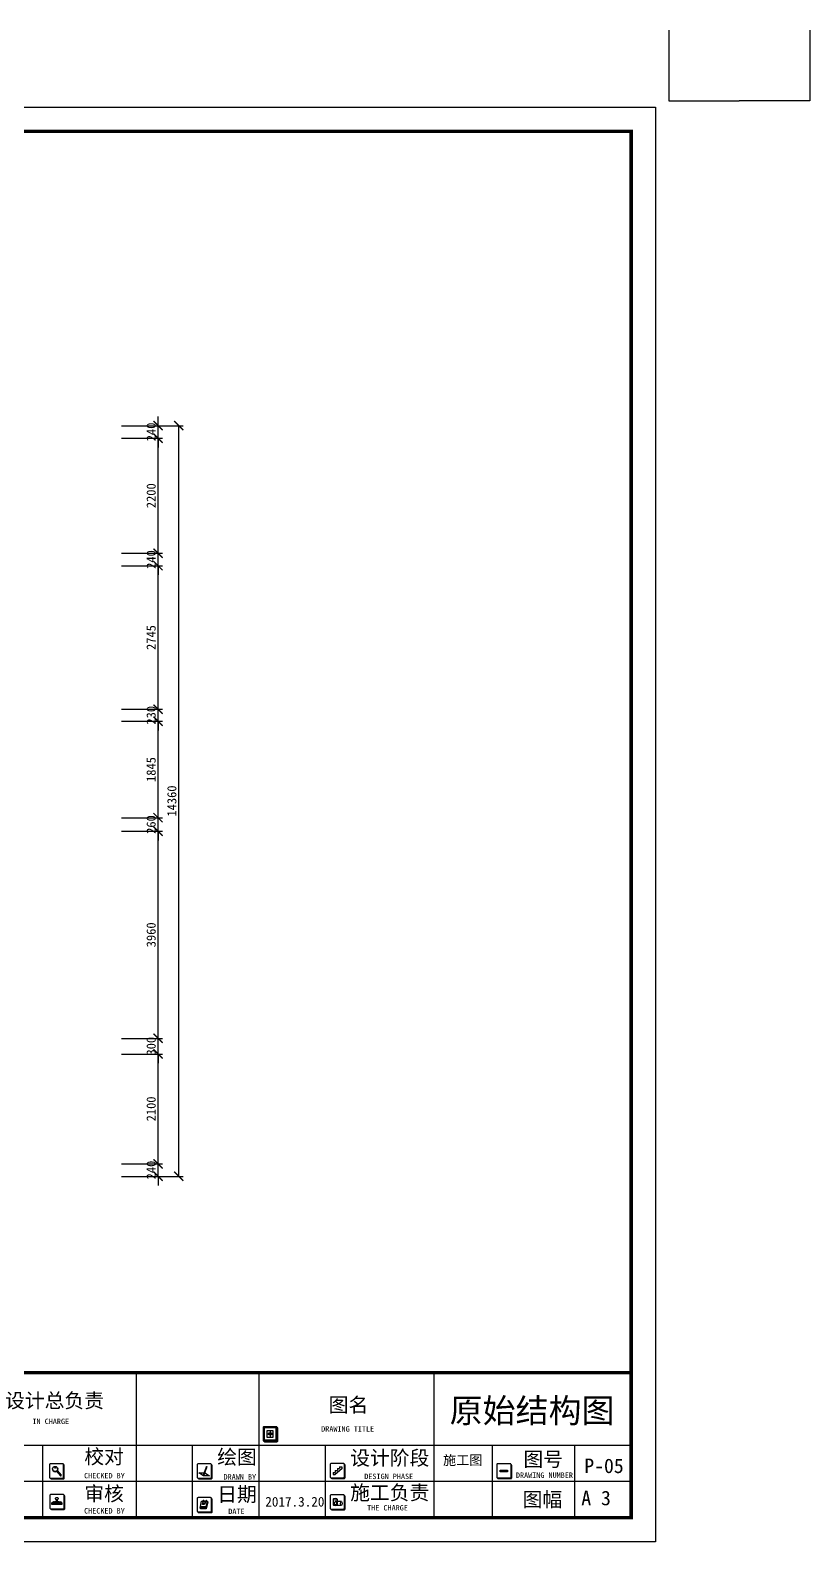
# Model space of a CAD drawing. Header units: millimetres. Extents: x -1705246 to 222838, y -3231245 to 126310.
# Drawn here: x -123906 to -108995, y -10042 to 18873 of the extents above; entities that cross this region are included whole.
import ezdxf

# ---------------------------------------------------------------- set-up
doc = ezdxf.new("R2010")
doc.units = ezdxf.units.MM
doc.header["$PDMODE"] = 35
for name, color, linetype in [('0-01图框模板说明', 2, 'Continuous'), ('0-02图框细线', 136, 'Continuous'), ('0-03图名、索引', 6, 'Continuous')]:
    doc.layers.add(name, color=color, linetype=linetype)
doc.layers.add('Z not print', color=8, linetype='Continuous', plot=False)
doc.styles.get("Standard").update_dxf_attribs({"font": ''})
doc.styles.get('Standard').set_extended_font_data('SimSun')
doc.dimstyles.new('ISO-25', dxfattribs={"dimscale": 70, "dimtxt": 2.5, "dimasz": 2.5, "dimexe": 1.25, "dimexo": 0.625, "dimtad": 1, "dimdec": 0, "dimtxsty": 'Standard', "dimblk": 'ARCHTICK', "dimcen": 2.5, "dimclrd": 251, "dimclre": 251, "dimclrt": 3, "dimadec": 0, "dimazin": 0, "dimtfac": 1, "dimtdec": 0, "dimtix": 1, "dimtmove": 2, "dimatfit": 3, "dimfxl": 1, "dimarcsym": 0})

# ---------------------------------------------------------------- blocks, each defined once
blk = doc.blocks.new('_ArchTick')
at = {"color": 0, "linetype": 'ByBlock', "const_width": 0.15}
blk.add_lwpolyline([(-0.5, -0.5), (0.5, 0.5)], dxfattribs=at)
blk = doc.blocks.new('*D107')
at = {"color": 251, "lineweight": -2}
for p, q in [((-122161, -2812), (-121374, -2812)), ((-121461, -2812), (-121461, -2637)), ((-121461, -3052), (-121461, -2812)), ((-122161, -3052), (-121374, -3052)), ((-121461, -3052), (-121461, -3227))]:
    blk.add_line(p, q, dxfattribs=at)
at = {"layer": 'Defpoints', "color": 0}
for p in [(-122204, -2812), (-121461, -2812), (-122204, -3052)]:
    blk.add_point(p, dxfattribs=at)
at = {"color": 251, "lineweight": -2, "xscale": 175, "yscale": 175, "zscale": 175}
for p, rotation in [((-121461, -2812), 270), ((-121461, -3052), 90)]:
    blk.add_blockref('_ArchTick', p, dxfattribs=dict(at, rotation=rotation))
at = {"color": 3, "insert": (-121593, -2932), "char_height": 175, "attachment_point": 5, "rotation": 90}
blk.add_mtext('240', dxfattribs=at)
blk = doc.blocks.new('*D108')
at = {"color": 251, "lineweight": -2}
for p, q in [((-122161, -712), (-121374, -712)), ((-121461, -2812), (-121461, -712)), ((-122161, -2812), (-121374, -2812))]:
    blk.add_line(p, q, dxfattribs=at)
at = {"layer": 'Defpoints', "color": 0}
for p in [(-122204, -712), (-121461, -712), (-122204, -2812)]:
    blk.add_point(p, dxfattribs=at)
at = {"color": 251, "lineweight": -2, "xscale": 175, "yscale": 175, "zscale": 175}
for p, rotation in [((-121461, -712), 90), ((-121461, -2812), 270)]:
    blk.add_blockref('_ArchTick', p, dxfattribs=dict(at, rotation=rotation))
at = {"color": 3, "insert": (-121593, -1762), "char_height": 175, "attachment_point": 5, "rotation": 90}
blk.add_mtext('2100', dxfattribs=at)
blk = doc.blocks.new('*D109')
at = {"color": 251, "lineweight": -2}
for p, q in [((-121461, -412), (-121461, -237)), ((-122161, -412), (-121374, -412)), ((-121461, -712), (-121461, -412)), ((-122161, -712), (-121374, -712)), ((-121461, -712), (-121461, -887))]:
    blk.add_line(p, q, dxfattribs=at)
at = {"layer": 'Defpoints', "color": 0}
for p in [(-122204, -412), (-121461, -412), (-122204, -712)]:
    blk.add_point(p, dxfattribs=at)
at = {"color": 251, "lineweight": -2, "xscale": 175, "yscale": 175, "zscale": 175}
for p, rotation in [((-121461, -412), 270), ((-121461, -712), 90)]:
    blk.add_blockref('_ArchTick', p, dxfattribs=dict(at, rotation=rotation))
at = {"color": 3, "insert": (-121593, -562), "char_height": 175, "attachment_point": 5, "rotation": 90}
blk.add_mtext('300', dxfattribs=at)
blk = doc.blocks.new('*D110')
at = {"color": 251, "lineweight": -2}
for p, q in [((-122161, 3548), (-121374, 3548)), ((-121461, -412), (-121461, 3548)), ((-122161, -412), (-121374, -412))]:
    blk.add_line(p, q, dxfattribs=at)
at = {"layer": 'Defpoints', "color": 0}
for p in [(-122204, 3548), (-121461, 3548), (-122204, -412)]:
    blk.add_point(p, dxfattribs=at)
at = {"color": 251, "lineweight": -2, "xscale": 175, "yscale": 175, "zscale": 175}
for p, rotation in [((-121461, 3548), 90), ((-121461, -412), 270)]:
    blk.add_blockref('_ArchTick', p, dxfattribs=dict(at, rotation=rotation))
at = {"color": 3, "insert": (-121593, 1568), "char_height": 175, "attachment_point": 5, "rotation": 90}
blk.add_mtext('3960', dxfattribs=at)
blk = doc.blocks.new('*D111')
at = {"color": 251, "lineweight": -2}
for p, q in [((-122161, 3808), (-121374, 3808)), ((-121461, 3808), (-121461, 3983)), ((-121461, 3548), (-121461, 3808)), ((-122161, 3548), (-121374, 3548)), ((-121461, 3548), (-121461, 3373))]:
    blk.add_line(p, q, dxfattribs=at)
at = {"layer": 'Defpoints', "color": 0}
for p in [(-122204, 3808), (-121461, 3808), (-122204, 3548)]:
    blk.add_point(p, dxfattribs=at)
at = {"color": 251, "lineweight": -2, "xscale": 175, "yscale": 175, "zscale": 175}
for p, rotation in [((-121461, 3808), 270), ((-121461, 3548), 90)]:
    blk.add_blockref('_ArchTick', p, dxfattribs=dict(at, rotation=rotation))
at = {"color": 3, "insert": (-121593, 3678), "char_height": 175, "attachment_point": 5, "rotation": 90}
blk.add_mtext('260', dxfattribs=at)
blk = doc.blocks.new('*D112')
at = {"color": 251, "lineweight": -2}
for p, q in [((-122161, 5653), (-121374, 5653)), ((-121461, 3808), (-121461, 5653)), ((-122161, 3808), (-121374, 3808))]:
    blk.add_line(p, q, dxfattribs=at)
at = {"layer": 'Defpoints', "color": 0}
for p in [(-122204, 5653), (-121461, 5653), (-122204, 3808)]:
    blk.add_point(p, dxfattribs=at)
at = {"color": 251, "lineweight": -2, "xscale": 175, "yscale": 175, "zscale": 175}
for p, rotation in [((-121461, 5653), 90), ((-121461, 3808), 270)]:
    blk.add_blockref('_ArchTick', p, dxfattribs=dict(at, rotation=rotation))
at = {"color": 3, "insert": (-121593, 4730), "char_height": 175, "attachment_point": 5, "rotation": 90}
blk.add_mtext('1845', dxfattribs=at)
blk = doc.blocks.new('*D113')
at = {"color": 251, "lineweight": -2}
for p, q in [((-122161, 5883), (-121374, 5883)), ((-121461, 5883), (-121461, 6058)), ((-121461, 5653), (-121461, 5883)), ((-122161, 5653), (-121374, 5653)), ((-121461, 5653), (-121461, 5478))]:
    blk.add_line(p, q, dxfattribs=at)
at = {"layer": 'Defpoints', "color": 0}
for p in [(-122204, 5883), (-121461, 5883), (-122204, 5653)]:
    blk.add_point(p, dxfattribs=at)
at = {"color": 251, "lineweight": -2, "xscale": 175, "yscale": 175, "zscale": 175}
for p, rotation in [((-121461, 5883), 270), ((-121461, 5653), 90)]:
    blk.add_blockref('_ArchTick', p, dxfattribs=dict(at, rotation=rotation))
at = {"color": 3, "insert": (-121593, 5768), "char_height": 175, "attachment_point": 5, "rotation": 90}
blk.add_mtext('230', dxfattribs=at)
blk = doc.blocks.new('*D114')
at = {"color": 251, "lineweight": -2}
for p, q in [((-122161, 8628), (-121374, 8628)), ((-121461, 5883), (-121461, 8628)), ((-122161, 5883), (-121374, 5883))]:
    blk.add_line(p, q, dxfattribs=at)
at = {"layer": 'Defpoints', "color": 0}
for p in [(-122204, 8628), (-121461, 8628), (-122204, 5883)]:
    blk.add_point(p, dxfattribs=at)
at = {"color": 251, "lineweight": -2, "xscale": 175, "yscale": 175, "zscale": 175}
for p, rotation in [((-121461, 8628), 90), ((-121461, 5883), 270)]:
    blk.add_blockref('_ArchTick', p, dxfattribs=dict(at, rotation=rotation))
at = {"color": 3, "insert": (-121593, 7255), "char_height": 175, "attachment_point": 5, "rotation": 90}
blk.add_mtext('2745', dxfattribs=at)
blk = doc.blocks.new('*D115')
at = {"color": 251, "lineweight": -2}
for p, q in [((-121461, 8868), (-121461, 9043)), ((-122161, 8868), (-121374, 8868)), ((-121461, 8628), (-121461, 8868)), ((-122161, 8628), (-121374, 8628)), ((-121461, 8628), (-121461, 8453))]:
    blk.add_line(p, q, dxfattribs=at)
at = {"layer": 'Defpoints', "color": 0}
for p in [(-122204, 8868), (-121461, 8868), (-122204, 8628)]:
    blk.add_point(p, dxfattribs=at)
at = {"color": 251, "lineweight": -2, "xscale": 175, "yscale": 175, "zscale": 175}
for p, rotation in [((-121461, 8868), 270), ((-121461, 8628), 90)]:
    blk.add_blockref('_ArchTick', p, dxfattribs=dict(at, rotation=rotation))
at = {"color": 3, "insert": (-121593, 8748), "char_height": 175, "attachment_point": 5, "rotation": 90}
blk.add_mtext('240', dxfattribs=at)
blk = doc.blocks.new('*D116')
at = {"color": 251, "lineweight": -2}
for p, q in [((-122161, 11068), (-121374, 11068)), ((-121461, 8868), (-121461, 11068)), ((-122161, 8868), (-121374, 8868))]:
    blk.add_line(p, q, dxfattribs=at)
at = {"layer": 'Defpoints', "color": 0}
for p in [(-122204, 11068), (-121461, 11068), (-122204, 8868)]:
    blk.add_point(p, dxfattribs=at)
at = {"color": 251, "lineweight": -2, "xscale": 175, "yscale": 175, "zscale": 175}
for p, rotation in [((-121461, 11068), 90), ((-121461, 8868), 270)]:
    blk.add_blockref('_ArchTick', p, dxfattribs=dict(at, rotation=rotation))
at = {"color": 3, "insert": (-121593, 9968), "char_height": 175, "attachment_point": 5, "rotation": 90}
blk.add_mtext('2200', dxfattribs=at)
blk = doc.blocks.new('*D117')
at = {"color": 251, "lineweight": -2}
for p, q in [((-122161, 11308), (-121374, 11308)), ((-121461, 11308), (-121461, 11483)), ((-121461, 11068), (-121461, 11308)), ((-122161, 11068), (-121374, 11068)), ((-121461, 11068), (-121461, 10893))]:
    blk.add_line(p, q, dxfattribs=at)
at = {"layer": 'Defpoints', "color": 0}
for p in [(-122204, 11308), (-121461, 11308), (-122204, 11068)]:
    blk.add_point(p, dxfattribs=at)
at = {"color": 251, "lineweight": -2, "xscale": 175, "yscale": 175, "zscale": 175}
for p, rotation in [((-121461, 11308), 270), ((-121461, 11068), 90)]:
    blk.add_blockref('_ArchTick', p, dxfattribs=dict(at, rotation=rotation))
at = {"color": 3, "insert": (-121593, 11188), "char_height": 175, "attachment_point": 5, "rotation": 90}
blk.add_mtext('240', dxfattribs=at)
blk = doc.blocks.new('*D324')
at = {"color": 251, "lineweight": -2}
for p, q in [((-121418, 11308), (-120978, 11308)), ((-121066, -3052), (-121066, 11308)), ((-121418, -3052), (-120978, -3052))]:
    blk.add_line(p, q, dxfattribs=at)
at = {"layer": 'Defpoints', "color": 0}
for p in [(-121461, 11308), (-121066, 11308), (-121461, -3052)]:
    blk.add_point(p, dxfattribs=at)
at = {"color": 251, "lineweight": -2, "xscale": 175, "yscale": 175, "zscale": 175}
for p, rotation in [((-121066, 11308), 90), ((-121066, -3052), 270)]:
    blk.add_blockref('_ArchTick', p, dxfattribs=dict(at, rotation=rotation))
at = {"color": 3, "insert": (-121197, 4128), "char_height": 175, "attachment_point": 5, "rotation": 90}
blk.add_mtext('14360', dxfattribs=at)

msp = doc.modelspace()

# ---------------------------------------------------------------- hatches: boundary and pattern name
at = {"layer": '0-01图框模板说明'}
for points in [[(-119181, -8096.3, -0.4142136), (-119199.1, -8114.5), (-119435.5, -8114.5, -0.071272), (-119440.6, -8113.8, 0.3481434), (-119422.9, -8127.8), (-119186.5, -8127.8, 0.4142136), (-119168.4, -8109.6), (-119168.4, -7873.3, 0.3331076), (-119181.4, -7855.8, -0.0577433), (-119181, -7860)], [(-123267, -8807, -0.4142136), (-123285.2, -8825.1), (-123521.6, -8825.1, -0.071272), (-123526.7, -8824.4, 0.3481434), (-123509, -8838.4), (-123272.6, -8838.4, 0.4142136), (-123254.4, -8820.3), (-123254.4, -8583.9, 0.3331076), (-123267.5, -8566.4, -0.0577433), (-123267, -8570.6)], [(-120440.1, -8807, -0.4142136), (-120458.3, -8825.1), (-120694.6, -8825.1, -0.071272), (-120699.7, -8824.4, 0.3481434), (-120682, -8838.4), (-120445.7, -8838.4, 0.4142136), (-120427.5, -8820.3), (-120427.5, -8583.9, 0.3331076), (-120440.6, -8566.4, -0.0577433), (-120440.1, -8570.6)], [(-117896.9, -8801, -0.4142136), (-117915.1, -8819.1), (-118151.4, -8819.1, -0.071272), (-118156.5, -8818.4, 0.3481434), (-118138.8, -8832.4), (-117902.5, -8832.4, 0.4142136), (-117884.3, -8814.3), (-117884.3, -8577.9, 0.3331076), (-117897.4, -8560.5, -0.0577433), (-117896.9, -8564.6)], [(-114709, -8803.6, -0.4142136), (-114727.2, -8821.8), (-114963.6, -8821.8, -0.071272), (-114968.7, -8821.1, 0.3481434), (-114951, -8835.1), (-114714.6, -8835.1, 0.4142136), (-114696.4, -8816.9), (-114696.4, -8580.6, 0.3331076), (-114709.5, -8563.1, -0.0577433), (-114709, -8567.3)], [(-114916.6, -8671.1), (-114779.9, -8671.1), (-114779.9, -8704.4), (-114916.6, -8704.4)], [(-123258.1, -9392.6, -0.4142136), (-123276.2, -9410.8), (-123512.6, -9410.8, -0.071272), (-123517.7, -9410, 0.3481434), (-123500, -9424), (-123263.6, -9424, 0.4142136), (-123245.5, -9405.9), (-123245.5, -9169.5, 0.3331076), (-123258.5, -9152.1, -0.0577433), (-123258.1, -9156.2)], [(-120440.1, -9453.3, -0.4142136), (-120458.3, -9471.4), (-120694.6, -9471.4, -0.071272), (-120699.7, -9470.7, 0.3481434), (-120682, -9484.7), (-120445.7, -9484.7, 0.4142136), (-120427.5, -9466.5), (-120427.5, -9230.2, 0.3331076), (-120440.6, -9212.7, -0.0577433), (-120440.1, -9216.9)], [(-117896.9, -9399.1, -0.4142136), (-117915.1, -9417.3), (-118151.4, -9417.3, -0.071272), (-118156.5, -9416.6, 0.3481434), (-118138.8, -9430.6), (-117902.5, -9430.6, 0.4142136), (-117884.3, -9412.4), (-117884.3, -9176.1, 0.3331076), (-117897.4, -9158.6, -0.0577433), (-117896.9, -9162.8)]]:
    msp.add_hatch(color=8, dxfattribs=at).paths.add_polyline_path(points)
h = msp.add_hatch(color=8, dxfattribs=at)
h.paths.add_polyline_path([(-119317.3, -7956.3), (-119340.8, -7956.3), (-119340.8, -7978.1), (-119317.3, -7978.1)])
h.paths.add_polyline_path([(-119317.3, -7978.1), (-119293.8, -7978.1), (-119293.8, -7956.3), (-119317.3, -7956.3)])
h.paths.add_polyline_path([(-119317.3, -7978.1), (-119317.3, -7999.9), (-119293.8, -7999.9), (-119293.8, -7978.1)])
h.paths.add_polyline_path([(-119317.3, -7978.1), (-119340.8, -7978.1), (-119340.8, -7999.9), (-119317.3, -7999.9)])

# ---------------------------------------------------------------- linework, layer by layer
at = {"layer": '0-01图框模板说明', "color": 8}
for p, q in [((-119378, -7978.1), (-119256.7, -7978.1)), ((-119317.3, -7917.5), (-119317.3, -8038.8)), ((-117948.3, -8648.9), (-118070.4, -8757.5)), ((-118030.7, -8642.4), (-118030.7, -8680.8)), ((-118030.7, -8642.4), (-117989.5, -8642.4)), ((-117989.5, -8606.7), (-117948.3, -8606.7)), ((-117989.5, -8606.7), (-117989.5, -8642.4)), ((-117948.3, -8606.7), (-117948.3, -8648.9)), ((-123406.5, -8692.9), (-123328.6, -8782.4)), ((-123391.6, -8679.8), (-123314.1, -8768.8)), ((-120587.1, -8755.9), (-120588.2, -8758.8)), ((-120588.2, -8758.8), (-120587.8, -8760.8)), ((-120586.2, -8756.2), (-120587.8, -8760.8)), ((-120586.3, -8759.5), (-120587.8, -8760.8)), ((-120585.2, -8756.6), (-120586.3, -8759.5)), ((-118113.1, -8719.1), (-118113.1, -8757.5)), ((-118113.1, -8719.1), (-118071.9, -8719.1)), ((-118113.1, -8757.5), (-118070.4, -8757.5)), ((-118071.9, -8680.8), (-118030.7, -8680.8)), ((-118071.9, -8680.8), (-118071.9, -8719.1)), ((-118112, -9226.8), (-118112, -9338.6)), ((-118037.8, -9226.8), (-118037.8, -9338.6)), ((-123493.7, -9296.1), (-123466.2, -9277)), ((-123463.5, -9276.3), (-123435.4, -9276.3)), ((-123404, -9261.2), (-123404, -9255.6)), ((-123394, -9260.5), (-123394, -9255.6)), ((-123359.2, -9276.3), (-123329.5, -9276.3)), ((-123301.7, -9296.1), (-123326.8, -9277)), ((-120658.5, -9396.7), (-120642.8, -9410.4)), ((-120549.3, -9400.3), (-120654.2, -9400.3)), ((-120545.2, -9403.8), (-120650.1, -9403.8)), ((-120541.3, -9407.2), (-120646.1, -9407.2)), ((-120537.9, -9410.4), (-120642.8, -9410.4)), ((-120518.8, -9269), (-120549.3, -9400.3)), ((-120514.7, -9272.5), (-120545.2, -9403.8)), ((-120510.7, -9275.9), (-120541.3, -9407.2)), ((-120507.4, -9279.2), (-120537.9, -9410.4)), ((-120523.1, -9265.4), (-120507.4, -9279.2)), ((-117955, -9271.4), (-118066.8, -9271.4)), ((-117955, -9345.5), (-118066.8, -9345.5))]:
    msp.add_line(p, q, dxfattribs=at)
at = {"layer": '0-01图框模板说明', "color": 2, "const_width": 66.9}
msp.add_lwpolyline([(-112410.9, 16938.4), (-112410.9, -9580.4), (-150294.9, -9580.4), (-150294.9, 16938.4)], close=True, dxfattribs=at)
msp.add_lwpolyline([(-112410.9, -6808.4), (-150300.1, -6808.4)], dxfattribs=at)
at = {"layer": '0-01图框模板说明', "color": 8}
for points in [[(-119435.5, -8114.5), (-119199.1, -8114.5, 0.4142136), (-119181, -8096.3), (-119181, -7860, 0.4142136), (-119199.1, -7841.8), (-119435.5, -7841.8, 0.4142136), (-119453.7, -7860), (-119453.7, -8096.3, 0.4142136)], [(-123521.6, -8825.1), (-123285.2, -8825.1, 0.4142136), (-123267, -8807), (-123267, -8570.6, 0.4142136), (-123285.2, -8552.4), (-123521.6, -8552.4, 0.4142136), (-123539.7, -8570.6), (-123539.7, -8807, 0.4142136)], [(-120694.6, -8825.1), (-120458.3, -8825.1, 0.4142136), (-120440.1, -8807), (-120440.1, -8570.6, 0.4142136), (-120458.3, -8552.4), (-120694.6, -8552.4, 0.4142136), (-120712.8, -8570.6), (-120712.8, -8807, 0.4142136)], [(-120527, -8609.8), (-120536.9, -8606.2), (-120536.4, -8604.8, -0.4519616), (-120530.7, -8602.4), (-120529.3, -8602.9, -0.4184348), (-120526.5, -8608.4)], [(-118151.4, -8819.1), (-117915.1, -8819.1, 0.4142136), (-117896.9, -8801), (-117896.9, -8564.6, 0.4142136), (-117915.1, -8546.4), (-118151.4, -8546.4, 0.4142136), (-118169.6, -8564.6), (-118169.6, -8801, 0.4142136)], [(-114963.6, -8821.8), (-114727.2, -8821.8, 0.4142136), (-114709, -8803.6), (-114709, -8567.3, 0.4142136), (-114727.2, -8549.1), (-114963.6, -8549.1, 0.4142136), (-114981.8, -8567.3), (-114981.8, -8803.6, 0.4142136)], [(-123512.6, -9410.8), (-123276.2, -9410.8, 0.4142136), (-123258.1, -9392.6), (-123258.1, -9156.2, 0.4142136), (-123276.2, -9138), (-123512.6, -9138, 0.4142136), (-123530.8, -9156.2), (-123530.8, -9392.6, 0.4142136)], [(-120694.6, -9471.4), (-120458.3, -9471.4, 0.4142136), (-120440.1, -9453.3), (-120440.1, -9216.9, 0.4142136), (-120458.3, -9198.7), (-120694.6, -9198.7, 0.4142136), (-120712.8, -9216.9), (-120712.8, -9453.3, 0.4142136)], [(-118151.4, -9417.3), (-117915.1, -9417.3, 0.4142136), (-117896.9, -9399.1), (-117896.9, -9162.8, 0.4142136), (-117915.1, -9144.6), (-118151.4, -9144.6, 0.4142136), (-118169.6, -9162.8), (-118169.6, -9399.1, 0.4142136)], [(-123489.9, -9294.6), (-123305.5, -9294.6, -0.4142136), (-123300.2, -9299.9), (-123300.2, -9323.8, -0.4142136), (-123305.5, -9329.1), (-123489.9, -9329.1, -0.4142136), (-123495.2, -9323.8), (-123495.2, -9299.9, -0.4142136)]]:
    msp.add_lwpolyline(points, format="xyb", close=True, dxfattribs=at)
for points in [[(-119440.6, -8113.8, 0.3481435), (-119422.9, -8127.8), (-119186.5, -8127.8, 0.4142136), (-119168.4, -8109.6), (-119168.4, -7873.3, 0.3331075), (-119181.4, -7855.8)], [(-123526.7, -8824.4, 0.3481435), (-123509, -8838.4), (-123272.6, -8838.4, 0.4142136), (-123254.4, -8820.3), (-123254.4, -8583.9, 0.3331075), (-123267.5, -8566.4)], [(-120699.7, -8824.4, 0.3481435), (-120682, -8838.4), (-120445.7, -8838.4, 0.4142136), (-120427.5, -8820.3), (-120427.5, -8583.9, 0.3331075), (-120440.6, -8566.4)], [(-118156.5, -8818.4, 0.3481435), (-118138.8, -8832.4), (-117902.5, -8832.4, 0.4142136), (-117884.3, -8814.3), (-117884.3, -8577.9, 0.3331075), (-117897.4, -8560.5)], [(-114968.7, -8821.1, 0.3481435), (-114951, -8835.1), (-114714.6, -8835.1, 0.4142136), (-114696.4, -8816.9), (-114696.4, -8580.6, 0.3331075), (-114709.5, -8563.1)], [(-123517.7, -9410, 0.3481435), (-123500, -9424), (-123263.6, -9424, 0.4142136), (-123245.5, -9405.9), (-123245.5, -9169.5, 0.3331075), (-123258.5, -9152.1)], [(-120699.7, -9470.7, 0.3481435), (-120682, -9484.7), (-120445.7, -9484.7, 0.4142136), (-120427.5, -9466.5), (-120427.5, -9230.2, 0.3331075), (-120440.6, -9212.7)], [(-118156.5, -9416.6, 0.3481435), (-118138.8, -9430.6), (-117902.5, -9430.6, 0.4142136), (-117884.3, -9412.4), (-117884.3, -9176.1, 0.3331075), (-117897.4, -9158.6)]]:
    msp.add_lwpolyline(points, format="xyb", dxfattribs=at)
for points in [[(-119434.7, -8095.6), (-119199.9, -8095.6), (-119199.9, -7860.7), (-119434.7, -7860.7)], [(-119378, -8038.8), (-119256.7, -8038.8), (-119256.7, -7917.5), (-119378, -7917.5)], [(-119340.8, -7956.3), (-119293.8, -7956.3), (-119293.8, -7999.9), (-119340.8, -7999.9)], [(-120530.4, -8619.1), (-120540.3, -8615.5), (-120583.3, -8733.7), (-120573.4, -8737.3)], [(-120526.7, -8609.9), (-120537.2, -8606.1), (-120540.6, -8615.4), (-120530.1, -8619.2)], [(-114916.6, -8671.1), (-114779.9, -8671.1), (-114779.9, -8704.4), (-114916.6, -8704.4)], [(-120585.2, -8756.6), (-120587.1, -8755.9), (-120583.3, -8733.7), (-120573.4, -8737.3)], [(-123439.5, -9278.7), (-123355.5, -9278.7), (-123355.5, -9288.8), (-123439.5, -9288.8)], [(-120632.3, -9365.7), (-120621.9, -9365.7), (-120624.4, -9373.9), (-120634.8, -9373.9)], [(-120611.9, -9365.7), (-120601.5, -9365.7), (-120604, -9373.9), (-120614.4, -9373.9)], [(-120603.8, -9297.2), (-120560.6, -9297.2), (-120570.9, -9331.4), (-120614.1, -9331.4)], [(-120592.2, -9365.7), (-120581.8, -9365.7), (-120584.3, -9373.9), (-120594.7, -9373.9)], [(-120572.2, -9365.7), (-120561.8, -9365.7), (-120564.3, -9373.9), (-120574.7, -9373.9)]]:
    msp.add_lwpolyline(points, close=True, dxfattribs=at)
for points in [[(-120567.7, -8721.8), (-120563.8, -8721.8), (-120474.4, -8780.5), (-120594.3, -8780.5), (-120683.7, -8721.8), (-120579, -8721.8)], [(-123384.3, -9270.6), (-123367.5, -9270.6), (-123355.5, -9278.7), (-123439.5, -9278.7), (-123426.3, -9270.6), (-123413.2, -9270.6)], [(-120604.7, -9265.4), (-120523.1, -9265.4), (-120553.6, -9396.7), (-120658.5, -9396.7), (-120628, -9265.4), (-120609.5, -9265.4)]]:
    msp.add_lwpolyline(points, dxfattribs=at)
for centre, radius in [((-123430.1, -8649.1), 49.2), ((-120551.4, -9280), 3.69)]:
    msp.add_circle(centre, radius, dxfattribs=at)
for centre, radius, start, end in [((-123429, -8653.4), 49.2, 191.50537, 300.50305), ((-123432.2, -8648.5), 24.6, 22.4479, 114.91738), ((-123438.3, -8636.9), 11.5, 340.03412, 111.51774), ((-123429, -8653.4), 49.2, 323.79176, 16.59293), ((-123324.1, -8772.8), 10.8, 246.29169, 21.68237), ((-123399, -9126.2), 105.6, 259.24495, 280.75505), ((-123442.8, -9260.8), 39.1, 7.60876, 51.99549), ((-123355.2, -9260.8), 39.1, 128.00451, 172.39124), ((-120583.1, -9274.3), 27.8, 120.08382, 193.46069), ((-120593.4, -9263.2), 13.5, 350.54539, 105.73103), ((-120526.7, -9274.4), 27.8, 127.16749, 193.46069), ((-120537.9, -9259.8), 9.45, 75.64141, 126.12439), ((-120539, -9261.6), 11.5, 340.70057, 72.93021), ((-123463.5, -9281.6), 5.3, 90, 119.87718), ((-123420.7, -9254), 18.2, 284.90703, 336.82099), ((-123398.7, -9244.8), 31.9, 237.03411, 302.96589), ((-123390.3, -9260.5), 3.71, 180, 209.57661), ((-123376.6, -9252.8), 19.4, 209.57661, 255.90559), ((-123329.5, -9281.6), 5.3, 58.64341, 90), ((-120608.2, -9280), 3.69, 133.54052, 58.50942), ((-120607.9, -9279.1), 2.82, 218.39226, 328.45377), ((-120583.4, -9274.2), 23, 118.98843, 196.0214), ((-120606.3, -9281.4), 3.69, 72.60473, 87.69362), ((-120594.6, -9264.6), 10.6, 355.44035, 89.68225), ((-120551.5, -9279.1), 2.82, 218.39226, 328.45377), ((-120549.5, -9281.4), 3.69, 72.60473, 215.77066), ((-120528, -9273.8), 22.2, 120.88, 197.64495), ((-120538.5, -9262.1), 7.4, 333.23085, 96.56595)]:
    msp.add_arc(centre, radius, start, end, dxfattribs=at)
msp.add_ellipse((-123399, -9216.8), major_axis=(34.7, 0), ratio=0.4609325, start_param=-0.967391, end_param=4.1089837, dxfattribs=at)
for centre, major_axis in [((-118074.9, -9226.8), (-37.1, 0)), ((-118074.9, -9338.6), (-37.1, 0)), ((-118066.8, -9308.4), (0, 37.1)), ((-117955, -9308.4), (0, 37.1))]:
    msp.add_ellipse(centre, major_axis=major_axis, ratio=0.454196, dxfattribs=at)
at = {"layer": '0-02图框细线'}
for p, q in [((-121874.9, -8194.4), (-121874.9, -6808.4)), ((-119526.9, -9580.4), (-119526.9, -6808.4)), ((-116179.6, -8194.4), (-116179.6, -6808.4)), ((-141400.1, -8194.4), (-112410.9, -8194.4)), ((-123665.3, -9580.4), (-123665.3, -8194.4)), ((-121874.9, -9580.4), (-121874.9, -8194.4)), ((-120804.1, -9580.4), (-120804.1, -8194.4)), ((-118260.9, -9580.4), (-118260.9, -8194.4)), ((-116179.6, -9580.4), (-116179.6, -8194.4)), ((-115063.9, -9580.4), (-115063.9, -8194.4)), ((-113493.8, -8194.4), (-113493.8, -9580.4)), ((-112410.9, -8887.4), (-126425.2, -8887.4))]:
    msp.add_line(p, q, dxfattribs=at)
msp.add_lwpolyline([(-111948.9, 17400.4), (-111948.9, -10042.4), (-150756.9, -10042.4), (-150756.9, 17400.4)], close=True, dxfattribs=at)
at = {"layer": 'Z not print', "color": 5}
for points in [[(-111693.8, 18872.5), (-111693.8, 17523.1), (-110344.4, 17523.1)], [(-108995, 18872.5), (-108995, 17523.1), (-110344.4, 17523.1)]]:
    msp.add_lwpolyline(points, dxfattribs=at)

# ---------------------------------------------------------------- texts
at = {"layer": '0-02图框细线'}
for s, insert, char_height, attachment_point in [('{\\fSimSun|b0|i0|c134|p2;设计总负责}', (-124386.8, -7356.7), 277.2, 4), ('{\\fSimSun|b0|i0|c134|p2;图名}', (-118196.7, -7440.7), 277.2, 4), ('{\\fSimSun|b0|i0|c134|p2;IN CHARGE}', (-123863.9, -7739.8), 104.119, 4), ('{\\fSimSun|b0|i0|c134|p2;DRAWING TITLE}', (-118341, -7884.3), 104.119, 4), ('{\\fSimSun|b0|i0|c134|p2;校对}', (-122871.9, -8428.3), 277.2, 4), ('{\\fSimSun|b0|i0|c134|p2;绘图}', (-120328.7, -8436.2), 277.2, 4), ('{\\fSimSun|b0|i0|c134|p2;设计阶段}', (-117785.4, -8454.8), 277.2, 4), ('{\\fSimHei|b0|i0|c134|p2;施工图}', (-115632.5, -8491.1), 184.8, 5), ('{\\fSimSun|b0|i0|c134|p2;图号}', (-114471.5, -8477.8), 277.2, 4), ('{\\fSimSun|b0|i0|c134|p2;P-05}', (-113308.5, -8592.2), 277.2, 4), ('{\\fSimSun|b0|i0|c134|p2;CHECKED BY}', (-122876.3, -8778.9), 104.119, 4), ('{\\fSimSun|b0|i0|c134|p2;审核}', (-122871.9, -9137), 277.2, 4), ('{\\fSimSun|b0|i0|c134|p2;日期}', (-120328.7, -9149.6), 277.2, 4), ('{\\fSimSun|b0|i0|c134|p2;DRAWN BY}', (-120209, -8800.5), 104.119, 4), ('{\\fSimSun|b0|i0|c134|p2;施工负责}', (-117785.5, -9117.6), 277.2, 4), ('{\\fSimSun|b0|i0|c134|p2;DESIGN PHASE}', (-117516.6, -8792.3), 104.119, 4), ('{\\fSimSun|b0|i0|c134|p2;DRAWING NUMBER}', (-114615.3, -8769.9), 104.119, 4), ('2017.3.20', (-119410.4, -9278), 184.8, 4), ('{\\fSimSun|b0|i0|c134|p2;图幅}', (-114486.5, -9248.6), 277.2, 4), ('{\\fSimSun|b0|i0|c134|p2;A 3}', (-113365.4, -9208.1), 277.2, 4), ('{\\fSimSun|b0|i0|c134|p2;CHECKED BY}', (-122876.3, -9451.2), 104.119, 4), ('{\\fSimSun|b0|i0|c134|p2;DATE}', (-120118.4, -9460), 104.119, 4), ('{\\fSimSun|b0|i0|c134|p2;THE CHARGE}', (-117461.6, -9392.3), 104.119, 4)]:
    msp.add_mtext(s, dxfattribs=dict(at, insert=insert, char_height=char_height, attachment_point=attachment_point))
at = {"layer": '0-03图名、索引', "insert": (-114306.5, -7558.2), "char_height": 283.961, "attachment_point": 5}
msp.add_mtext('{\\fSimSun|b0|i0|c134|p2;\\H1.627x;\\C2;原始结构图} ', dxfattribs=at)

# ---------------------------------------------------------------- dimensions: what is measured, and where the dimension line sits
for base, p1, p2, picture, middle in [((-121461.4, 11307.8), (-122204.3, 11067.8), (-122204.3, 11307.8), '*D117', (-121592.7, 11187.8)), ((-121461.4, 11067.8), (-122204.3, 8867.8), (-122204.3, 11067.8), '*D116', (-121592.7, 9967.8)), ((-121461.4, 8867.8), (-122204.3, 8627.8), (-122204.3, 8867.8), '*D115', (-121592.7, 8747.8)), ((-121461.4, 8627.8), (-122204.3, 5882.8), (-122204.3, 8627.8), '*D114', (-121592.7, 7255.3)), ((-121461.4, 5882.8), (-122204.3, 5652.8), (-122204.3, 5882.8), '*D113', (-121592.7, 5767.8)), ((-121461.4, 5652.8), (-122204.3, 3807.8), (-122204.3, 5652.8), '*D112', (-121592.7, 4730.3)), ((-121461.4, 3807.8), (-122204.3, 3547.8), (-122204.3, 3807.8), '*D111', (-121592.7, 3677.8)), ((-121461.4, 3547.8), (-122204.3, -412.2), (-122204.3, 3547.8), '*D110', (-121592.7, 1567.8)), ((-121461.4, -412.2), (-122204.3, -712.2), (-122204.3, -412.2), '*D109', (-121592.7, -562.2)), ((-121461.4, -712.2), (-122204.3, -2812.2), (-122204.3, -712.2), '*D108', (-121592.7, -1762.2)), ((-121461.4, -2812.2), (-122204.3, -3052.2), (-122204.3, -2812.2), '*D107', (-121592.7, -2932.2))]:
    dim = msp.add_linear_dim(base=base, p1=p1, p2=p2, angle=270, dimstyle='ISO-25')
    dim.commit()
    dim.dimension.update_dxf_attribs({"geometry": picture, "text_midpoint": middle})
at = {"color": 0}
dim = msp.add_linear_dim(base=(-121065.7, 11307.8), p1=(-121461.4, -3052.2), p2=(-121461.4, 11307.8), angle=90, dimstyle='ISO-25', dxfattribs=at)
dim.commit()
dim.dimension.update_dxf_attribs({"geometry": '*D324', "text_midpoint": (-121197, 4127.8)})

doc.saveas('drawing.dxf')
